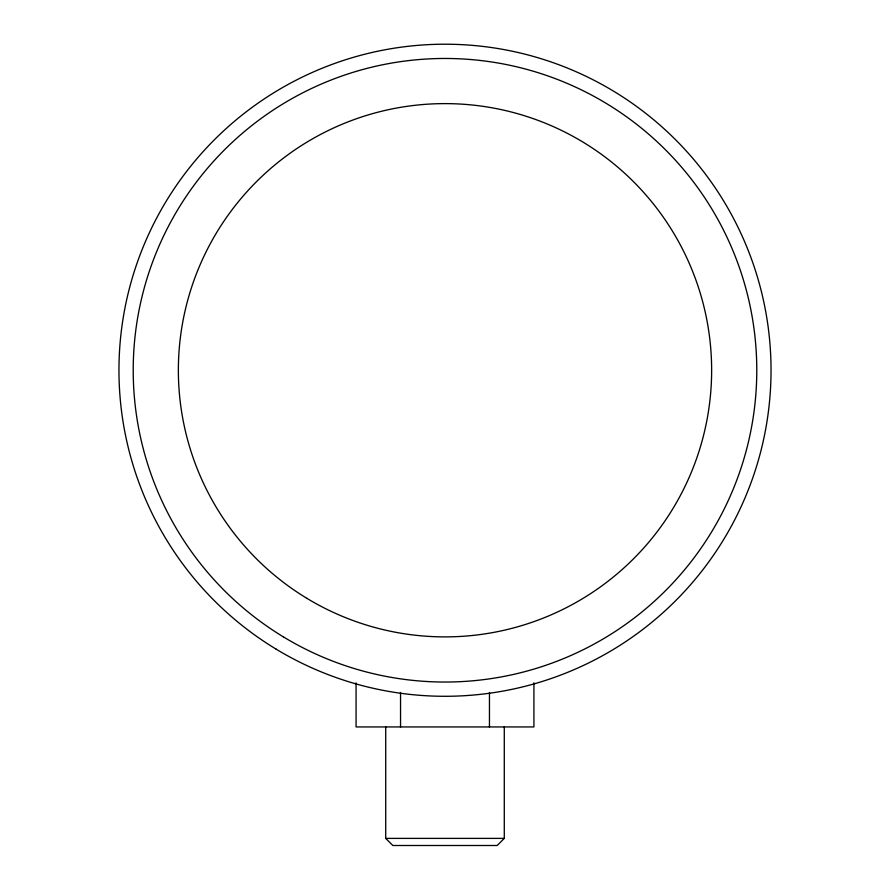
<?xml version="1.0" encoding="UTF-8"?>
<svg xmlns="http://www.w3.org/2000/svg" width="890" height="890" viewBox="0 0 890 890"><rect width="100%" height="100%" fill="white"/><g stroke="black" fill="none" stroke-linecap="round" stroke-linejoin="round"><path stroke-width="1.33" d="M504.285 726.941L504.285 838.391L497.154 845.5L392.846 845.5L385.715 838.391L385.715 726.941M385.715 838.391L504.285 838.391M533.922 682.83L533.922 726.941L356.078 726.941L356.078 682.83M489.455 692.476L489.455 726.941M400.545 692.476L400.545 726.941M276.1 649.133A326.04 326.04 0 0 0 770.962 377.082A326.04 326.04 0 0 0 287.926 84.539A326.04 326.04 0 0 0 276.1 649.133M306.872 598.325A266.644 266.644 0 0 0 711.577 375.836A266.644 266.644 0 0 0 316.54 136.593A266.644 266.644 0 0 0 306.872 598.325M283.487 636.94A311.778 311.778 0 0 0 756.711 376.782A311.778 311.778 0 0 0 294.801 97.032A311.778 311.778 0 0 0 283.487 636.94"/></g></svg>
